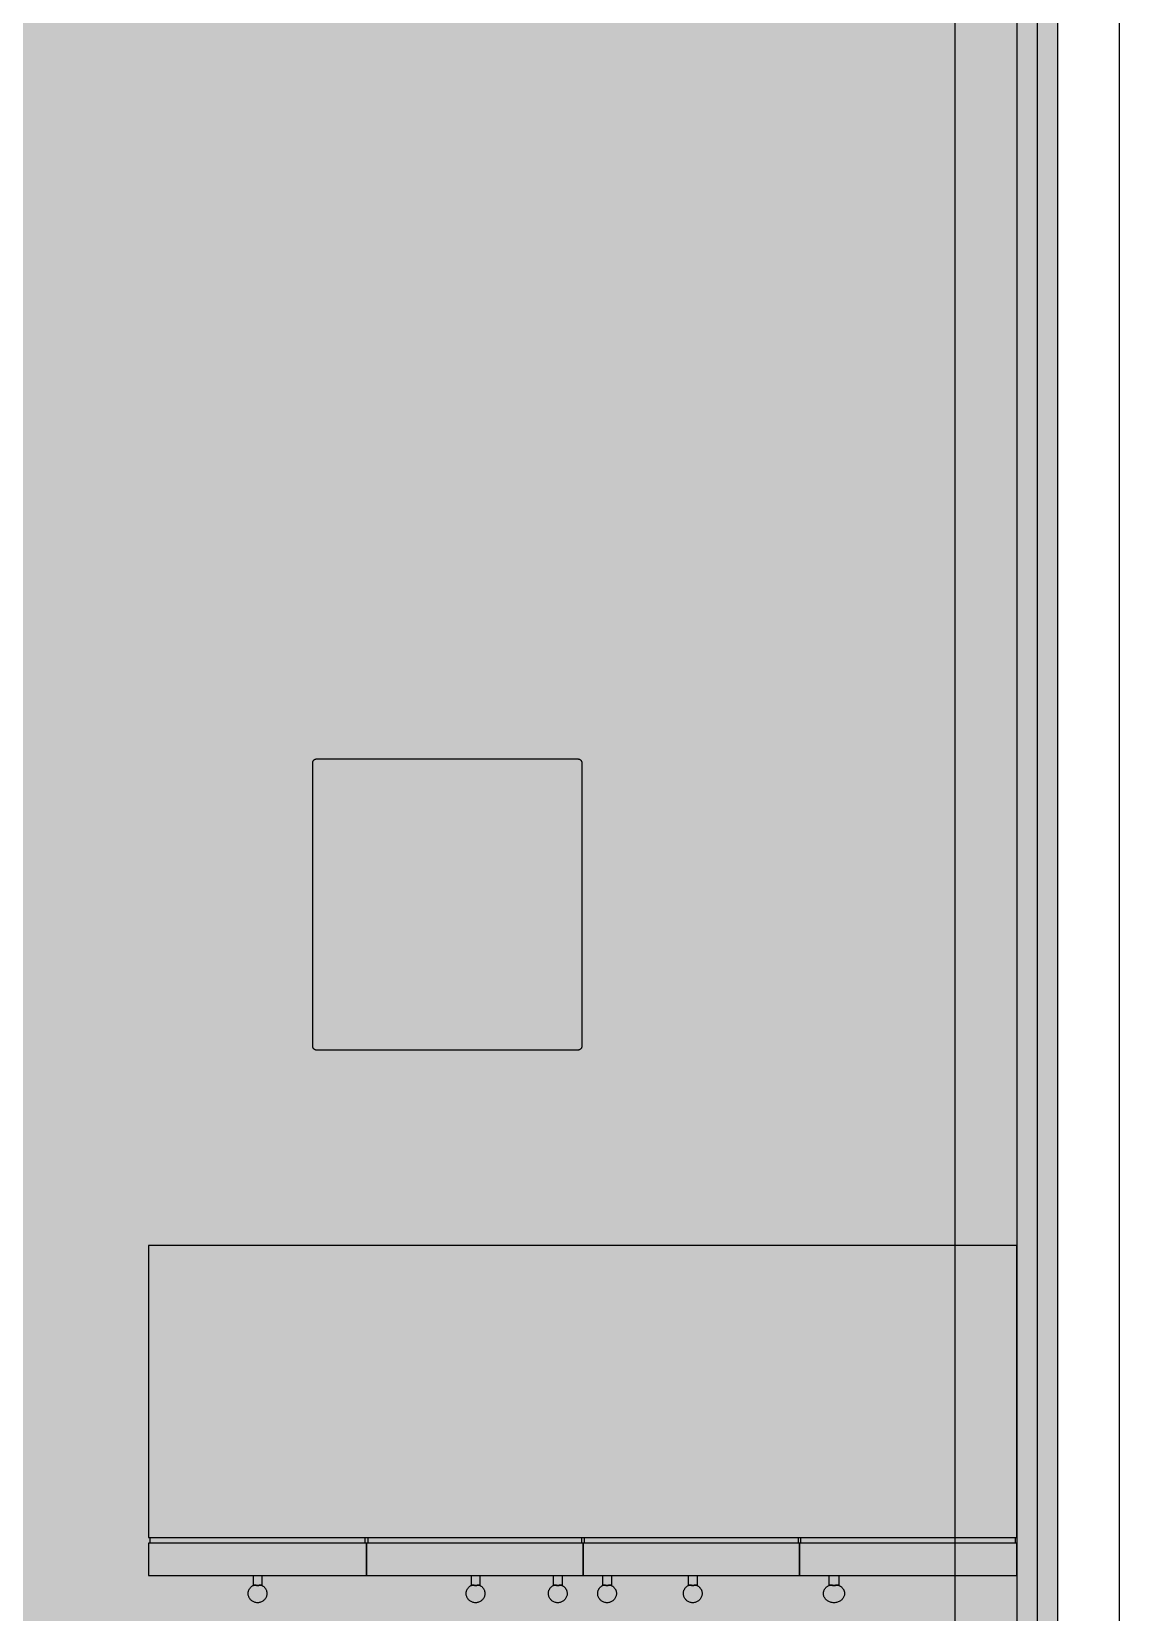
# Model space of a CAD drawing. Header units: metres. Extents: x -2.7 to 2.7, y -9.8 to 9.6.
# Drawn here: x 0 to 2.652, y 0.178 to 4.032 of the extents above; entities that cross this region are included whole.
import ezdxf

# ---------------------------------------------------------------- set-up
doc = ezdxf.new("R2010")
doc.units = ezdxf.units.M
for name, color, linetype, true_color in [('Polycam-Floor_1-Dimensions-Exterior', 255, 'Continuous', 0x000000), ('Polycam-Floor_1-Dimensions-Interior', 250, 'Continuous', 0xb7b0fc), ('Polycam-Floor_1-Floors', 254, 'Continuous', 0xf9f9f7), ('Polycam-Floor_1-Floors-Hatch', 254, 'Continuous', 0xf9f9f7), ('Polycam-Floor_1-Objects-Fixtures', 45, 'Continuous', 0xb2b2b2), ('Polycam-Floor_1-Objects-Furniture', 45, 'Continuous', 0xb2b2b2), ('Polycam-Floor_1-Walls', 8, 'Continuous', 0x5c5f75), ('Polycam-Floor_1-Walls-Hatch', 8, 'Continuous', 0x5c5f75)]:
    doc.layers.add(name, color=color, linetype=linetype, true_color=true_color)

msp = doc.modelspace()

# ---------------------------------------------------------------- hatches: boundary and pattern name
at = {"layer": 'Polycam-Floor_1-Floors-Hatch', "true_color": 0xf9f9f7}
h = msp.add_hatch(color=254, dxfattribs=at)
h.dxf.hatch_style = 1
h.paths.add_polyline_path([(-2.452001, 6.026857), (-2.452001, -8.130441), (2.452001, -8.130441), (2.452001, 6.000381), (0.715652, 6.000381), (0.715652, 6.648516), (-2.452001, 6.648516)])
at = {"layer": 'Polycam-Floor_1-Walls-Hatch', "true_color": 0x5c5f75}
h = msp.add_hatch(color=8, dxfattribs=at)
h.dxf.hatch_style = 1
h.paths.add_polyline_path([(2.452001, 6.000381), (2.402001, 5.950381), (2.402001, -8.080441), (2.452001, -8.130441), (2.502001, -8.180441), (2.502001, 6.050381)])

# ---------------------------------------------------------------- linework, layer by layer
at = {"layer": 'Polycam-Floor_1-Dimensions-Exterior', "color": 255, "true_color": 0x000000}
msp.add_lwpolyline([(2.652001, -0.798423), (2.652001, 6.050382), (2.552001, 6.050382)], dxfattribs=at)
at = {"layer": 'Polycam-Floor_1-Dimensions-Interior', "color": 250, "true_color": 0xb7b0fc}
msp.add_lwpolyline([(2.252001, -0.798423), (2.252001, 5.950381), (2.352001, 5.950381)], dxfattribs=at)
at = {"layer": 'Polycam-Floor_1-Floors', "color": 254, "true_color": 0xf9f9f7}
msp.add_lwpolyline([(-2.452001, 6.026857), (-2.452001, -8.130441), (2.452001, -8.130441), (2.452001, 6.000381), (0.715652, 6.000381), (0.715652, 6.648516), (-2.452001, 6.648516), (-2.452001, 6.026857)], dxfattribs=at)
at = {"layer": 'Polycam-Floor_1-Objects-Fixtures', "color": 45, "true_color": 0xb2b2b2}
for points in [[(2.402001, 1.072388), (0.284943, 1.072388)], [(0.284943, 1.072388), (0.284943, 0.360726)], [(2.402001, 0.360726), (2.402001, 1.072388)], [(0.284943, 0.360726), (2.402001, 0.360726)], [(0.284943, 0.360726), (0.284943, 0.360726)], [(0.288857, 0.346237), (0.288857, 0.360726)], [(0.813252, 0.346237), (0.813252, 0.360726)], [(0.820513, 0.346237), (0.820513, 0.360726)], [(1.341036, 0.346237), (1.341036, 0.360726)], [(1.348278, 0.346237), (1.348278, 0.360726)], [(1.869976, 0.346237), (1.869976, 0.360726)], [(1.875215, 0.346237), (1.875215, 0.360726)], [(2.39876, 0.346237), (2.39876, 0.360726)], [(0.816599, 0.346237), (0.284921, 0.346237)], [(0.284921, 0.346237), (0.284921, 0.267429)], [(0.816599, 0.267429), (0.816599, 0.346237)], [(1.344385, 0.346237), (0.81662, 0.346237)], [(0.81662, 0.346237), (0.81662, 0.267429)], [(1.873325, 0.346237), (1.344385, 0.346237)], [(1.344385, 0.346237), (1.344385, 0.267429)], [(1.344385, 0.267429), (1.344385, 0.346237)], [(2.402001, 0.346237), (1.871433, 0.346237)], [(1.871433, 0.346237), (1.871433, 0.267429)], [(1.873325, 0.267429), (1.873325, 0.346237)], [(2.402001, 0.267429), (2.402001, 0.346237)], [(0.284921, 0.267429), (0.816599, 0.267429)], [(0.284921, 0.267429), (0.284921, 0.267429)], [(0.527909, 0.223673), (0.527951, 0.225045), (0.528077, 0.226395), (0.528283, 0.227722), (0.528567, 0.229021), (0.528928, 0.230292), (0.529362, 0.231532), (0.529866, 0.232737), (0.53044, 0.233906), (0.531079, 0.235037), (0.531782, 0.236126), (0.532545, 0.237171), (0.533368, 0.23817), (0.534247, 0.239121), (0.535179, 0.24002), (0.536163, 0.240866), (0.537196, 0.241655), (0.538275, 0.242386), (0.539398, 0.243056), (0.540563, 0.243662)], [(0.55076, 0.243375), (0.550182, 0.24339), (0.549608, 0.24343), (0.549037, 0.243491), (0.54847, 0.243569), (0.547908, 0.243659), (0.54735, 0.243756), (0.546796, 0.243857), (0.546247, 0.243956), (0.545702, 0.24405), (0.545162, 0.244132), (0.544627, 0.2442), (0.544097, 0.244249), (0.543573, 0.244273), (0.543053, 0.244269), (0.54254, 0.244232), (0.542031, 0.244157), (0.541529, 0.24404), (0.541032, 0.243877), (0.540542, 0.243662)], [(0.540542, 0.243662), (0.540563, 0.243662)], [(0.540563, 0.243662), (0.540563, 0.267429)], [(0.540563, 0.267429), (0.561589, 0.267429)], [(0.540563, 0.243662), (0.541051, 0.243877), (0.541545, 0.24404), (0.542046, 0.244157), (0.542553, 0.244232), (0.543066, 0.244269), (0.543585, 0.244273), (0.544109, 0.244249), (0.544639, 0.2442), (0.545175, 0.244132), (0.545716, 0.24405), (0.546261, 0.243956), (0.546812, 0.243857), (0.547367, 0.243756), (0.547926, 0.243659), (0.548489, 0.243569), (0.549057, 0.243491), (0.549628, 0.24343), (0.550203, 0.24339), (0.550782, 0.243375)], [(0.540563, 0.243662), (0.540563, 0.243662)], [(0.561589, 0.243375), (0.561077, 0.243619), (0.560557, 0.243811), (0.56003, 0.243954), (0.559495, 0.244053), (0.558954, 0.244113), (0.558405, 0.244139), (0.55785, 0.244134), (0.557289, 0.244104), (0.556722, 0.244053), (0.556148, 0.243985), (0.555569, 0.243905), (0.554985, 0.243818), (0.554395, 0.243728), (0.5538, 0.243639), (0.553201, 0.243556), (0.552597, 0.243484), (0.551989, 0.243427), (0.551377, 0.243389), (0.55076, 0.243375)], [(0.550782, 0.243375), (0.551398, 0.243389), (0.55201, 0.243427), (0.552617, 0.243484), (0.55322, 0.243556), (0.553818, 0.243639), (0.554412, 0.243728), (0.555001, 0.243818), (0.555584, 0.243905), (0.556162, 0.243985), (0.556735, 0.244053), (0.557301, 0.244104), (0.557862, 0.244134), (0.558417, 0.244139), (0.558966, 0.244113), (0.559508, 0.244053), (0.560044, 0.243954), (0.560573, 0.243811), (0.561095, 0.243619), (0.56161, 0.243375)], [(0.561589, 0.267429), (0.561589, 0.243375)], [(0.56161, 0.243375), (0.562723, 0.242749), (0.563796, 0.242064), (0.564826, 0.241324), (0.565811, 0.24053), (0.566749, 0.239684), (0.567638, 0.238789), (0.568474, 0.237846), (0.569257, 0.236859), (0.569983, 0.23583), (0.570651, 0.234759), (0.571258, 0.233651), (0.571802, 0.232507), (0.57228, 0.231328), (0.572692, 0.230119), (0.573033, 0.228879), (0.573303, 0.227613), (0.573498, 0.226322), (0.573617, 0.225008), (0.573657, 0.223673)], [(0.81662, 0.267429), (1.344385, 0.267429)], [(0.81662, 0.267429), (0.81662, 0.267429)], [(1.05939, 0.223673), (1.059432, 0.225045), (1.059558, 0.226395), (1.059764, 0.227722), (1.060049, 0.229021), (1.06041, 0.230292), (1.060844, 0.231532), (1.061348, 0.232737), (1.061922, 0.233906), (1.062561, 0.235037), (1.063264, 0.236126), (1.064028, 0.237171), (1.06485, 0.23817), (1.065729, 0.239121), (1.066662, 0.24002), (1.067646, 0.240866), (1.068678, 0.241655), (1.069757, 0.242386), (1.07088, 0.243056), (1.072044, 0.243662)], [(1.082244, 0.243375), (1.081666, 0.24339), (1.081091, 0.24343), (1.08052, 0.243491), (1.079953, 0.243569), (1.07939, 0.243659), (1.078832, 0.243756), (1.078278, 0.243857), (1.077728, 0.243956), (1.077184, 0.24405), (1.076644, 0.244132), (1.076109, 0.2442), (1.075579, 0.244249), (1.075054, 0.244273), (1.074535, 0.244269), (1.074021, 0.244232), (1.073513, 0.244157), (1.07301, 0.24404), (1.072514, 0.243877), (1.072023, 0.243662)], [(1.072023, 0.243662), (1.072044, 0.243662)], [(1.072044, 0.243662), (1.072044, 0.267429)], [(1.072044, 0.267429), (1.093072, 0.267429)], [(1.072044, 0.243662), (1.072532, 0.243877), (1.073026, 0.24404), (1.073527, 0.244157), (1.074034, 0.244232), (1.074547, 0.244269), (1.075066, 0.244273), (1.075591, 0.244249), (1.076121, 0.2442), (1.076657, 0.244132), (1.077197, 0.24405), (1.077743, 0.243956), (1.078294, 0.243857), (1.078849, 0.243756), (1.079408, 0.243659), (1.079972, 0.243569), (1.08054, 0.243491), (1.081111, 0.24343), (1.081687, 0.24339), (1.082265, 0.243375)], [(1.072044, 0.243662), (1.072044, 0.243662)], [(1.093072, 0.243375), (1.09256, 0.243619), (1.09204, 0.243811), (1.091513, 0.243954), (1.090978, 0.244053), (1.090436, 0.244113), (1.089888, 0.244139), (1.089333, 0.244134), (1.088772, 0.244104), (1.088204, 0.244053), (1.087631, 0.243985), (1.087052, 0.243905), (1.086468, 0.243818), (1.085878, 0.243728), (1.085284, 0.243639), (1.084684, 0.243556), (1.084081, 0.243484), (1.083472, 0.243427), (1.08286, 0.243389), (1.082244, 0.243375)], [(1.082265, 0.243375), (1.082881, 0.243389), (1.083493, 0.243427), (1.0841, 0.243484), (1.084703, 0.243556), (1.085302, 0.243639), (1.085895, 0.243728), (1.086484, 0.243818), (1.087067, 0.243905), (1.087645, 0.243985), (1.088217, 0.244053), (1.088784, 0.244104), (1.089345, 0.244134), (1.0899, 0.244139), (1.090449, 0.244113), (1.090991, 0.244053), (1.091527, 0.243954), (1.092056, 0.243811), (1.092578, 0.243619), (1.093093, 0.243375)], [(1.093072, 0.267429), (1.093072, 0.243375)], [(1.093093, 0.243375), (1.094207, 0.242749), (1.09528, 0.242064), (1.09631, 0.241324), (1.097295, 0.24053), (1.098233, 0.239684), (1.099121, 0.238789), (1.099957, 0.237846), (1.100739, 0.236859), (1.101466, 0.23583), (1.102133, 0.234759), (1.10274, 0.233651), (1.103284, 0.232507), (1.103762, 0.231328), (1.104173, 0.230119), (1.104515, 0.228879), (1.104784, 0.227613), (1.10498, 0.226322), (1.105098, 0.225008), (1.105138, 0.223673)], [(1.259867, 0.223673), (1.259909, 0.225045), (1.260035, 0.226395), (1.260241, 0.227722), (1.260526, 0.229021), (1.260886, 0.230292), (1.26132, 0.231532), (1.261825, 0.232737), (1.262399, 0.233906), (1.263038, 0.235037), (1.263741, 0.236126), (1.264505, 0.237171), (1.265328, 0.23817), (1.266207, 0.239121), (1.267139, 0.24002), (1.268123, 0.240866), (1.269156, 0.241655), (1.270235, 0.242386), (1.271359, 0.243056), (1.272523, 0.243662)], [(1.282721, 0.243375), (1.282142, 0.24339), (1.281567, 0.24343), (1.280996, 0.243491), (1.28043, 0.243569), (1.279867, 0.243659), (1.279308, 0.243756), (1.278755, 0.243857), (1.278205, 0.243956), (1.27766, 0.24405), (1.27712, 0.244132), (1.276585, 0.2442), (1.276056, 0.244249), (1.275531, 0.244273), (1.275012, 0.244269), (1.274498, 0.244232), (1.27399, 0.244157), (1.273487, 0.24404), (1.272991, 0.243877), (1.2725, 0.243662)], [(1.2725, 0.243662), (1.272523, 0.243662)], [(1.272523, 0.243662), (1.272523, 0.267429)], [(1.272523, 0.267429), (1.293549, 0.267429)], [(1.272523, 0.243662), (1.273011, 0.243877), (1.273505, 0.24404), (1.274005, 0.244157), (1.274512, 0.244232), (1.275025, 0.244269), (1.275544, 0.244273), (1.276069, 0.244249), (1.276599, 0.2442), (1.277134, 0.244132), (1.277675, 0.24405), (1.278221, 0.243956), (1.278771, 0.243857), (1.279326, 0.243756), (1.279886, 0.243659), (1.280449, 0.243569), (1.281017, 0.243491), (1.281589, 0.24343), (1.282164, 0.24339), (1.282742, 0.243375)], [(1.272523, 0.243662), (1.272523, 0.243662)], [(1.293549, 0.243375), (1.293037, 0.243619), (1.292517, 0.243811), (1.29199, 0.243954), (1.291456, 0.244053), (1.290914, 0.244113), (1.290366, 0.244139), (1.289811, 0.244134), (1.289249, 0.244104), (1.288682, 0.244053), (1.288109, 0.243985), (1.28753, 0.243905), (1.286945, 0.243818), (1.286355, 0.243728), (1.285761, 0.243639), (1.285161, 0.243556), (1.284557, 0.243484), (1.283949, 0.243427), (1.283337, 0.243389), (1.282721, 0.243375)], [(1.282742, 0.243375), (1.283358, 0.243389), (1.28397, 0.243427), (1.284577, 0.243484), (1.28518, 0.243556), (1.285778, 0.243639), (1.286372, 0.243728), (1.28696, 0.243818), (1.287544, 0.243905), (1.288122, 0.243985), (1.288694, 0.244053), (1.289261, 0.244104), (1.289822, 0.244134), (1.290377, 0.244139), (1.290925, 0.244113), (1.291468, 0.244053), (1.292003, 0.243954), (1.292533, 0.243811), (1.293055, 0.243619), (1.29357, 0.243375)], [(1.293549, 0.267429), (1.293549, 0.243375)], [(1.29357, 0.243375), (1.294684, 0.242749), (1.295757, 0.242064), (1.296787, 0.241324), (1.297772, 0.24053), (1.29871, 0.239684), (1.299598, 0.238789), (1.300434, 0.237846), (1.301217, 0.236859), (1.301943, 0.23583), (1.302611, 0.234759), (1.303218, 0.233651), (1.303762, 0.232507), (1.304241, 0.231328), (1.304652, 0.230119), (1.304993, 0.228879), (1.305263, 0.227613), (1.305458, 0.226322), (1.305577, 0.225008), (1.305617, 0.223673)], [(1.344385, 0.267429), (1.873325, 0.267429)], [(1.344385, 0.267429), (1.344385, 0.267429)], [(1.380089, 0.223673), (1.380131, 0.225045), (1.380257, 0.226395), (1.380463, 0.227722), (1.380748, 0.229021), (1.381108, 0.230292), (1.381542, 0.231532), (1.382047, 0.232737), (1.38262, 0.233906), (1.383259, 0.235037), (1.383962, 0.236126), (1.384726, 0.237171), (1.385548, 0.23817), (1.386427, 0.239121), (1.38736, 0.24002), (1.388344, 0.240866), (1.389376, 0.241655), (1.390456, 0.242386), (1.391579, 0.243056), (1.392743, 0.243662)], [(1.402941, 0.243375), (1.402363, 0.24339), (1.401788, 0.24343), (1.401218, 0.243491), (1.400651, 0.243569), (1.400088, 0.243659), (1.39953, 0.243756), (1.398976, 0.243857), (1.398427, 0.243956), (1.397882, 0.24405), (1.397343, 0.244132), (1.396808, 0.2442), (1.396278, 0.244249), (1.395753, 0.244273), (1.395234, 0.244269), (1.39472, 0.244232), (1.394212, 0.244157), (1.393709, 0.24404), (1.393213, 0.243877), (1.392722, 0.243662)], [(1.392722, 0.243662), (1.392743, 0.243662)], [(1.392743, 0.243662), (1.392743, 0.267429)], [(1.392743, 0.267429), (1.413769, 0.267429)], [(1.392743, 0.243662), (1.393231, 0.243877), (1.393725, 0.24404), (1.394226, 0.244157), (1.394733, 0.244232), (1.395246, 0.244269), (1.395765, 0.244273), (1.39629, 0.244249), (1.39682, 0.2442), (1.397355, 0.244132), (1.397896, 0.24405), (1.398442, 0.243956), (1.398992, 0.243857), (1.399547, 0.243756), (1.400106, 0.243659), (1.40067, 0.243569), (1.401237, 0.243491), (1.401809, 0.24343), (1.402384, 0.24339), (1.402962, 0.243375)], [(1.392743, 0.243662), (1.392743, 0.243662)], [(1.413769, 0.243375), (1.413257, 0.243619), (1.412737, 0.243811), (1.41221, 0.243954), (1.411676, 0.244053), (1.411134, 0.244113), (1.410586, 0.244139), (1.410031, 0.244134), (1.40947, 0.244104), (1.408902, 0.244053), (1.408329, 0.243985), (1.40775, 0.243905), (1.407165, 0.243818), (1.406576, 0.243728), (1.405981, 0.243639), (1.405382, 0.243556), (1.404778, 0.243484), (1.404169, 0.243427), (1.403557, 0.243389), (1.402941, 0.243375)], [(1.402962, 0.243375), (1.403578, 0.243389), (1.40419, 0.243427), (1.404797, 0.243484), (1.405401, 0.243556), (1.405999, 0.243639), (1.406593, 0.243728), (1.407181, 0.243818), (1.407764, 0.243905), (1.408343, 0.243985), (1.408915, 0.244053), (1.409482, 0.244104), (1.410043, 0.244134), (1.410598, 0.244139), (1.411146, 0.244113), (1.411689, 0.244053), (1.412224, 0.243954), (1.412753, 0.243811), (1.413275, 0.243619), (1.41379, 0.243375)], [(1.413769, 0.267429), (1.413769, 0.243375)], [(1.41379, 0.243375), (1.414904, 0.242749), (1.415977, 0.242064), (1.417007, 0.241324), (1.417992, 0.24053), (1.41893, 0.239684), (1.419818, 0.238789), (1.420655, 0.237846), (1.421437, 0.236859), (1.422163, 0.23583), (1.422831, 0.234759), (1.423438, 0.233651), (1.423982, 0.232507), (1.424461, 0.231328), (1.424872, 0.230119), (1.425214, 0.228879), (1.425483, 0.227613), (1.425679, 0.226322), (1.425797, 0.225008), (1.425837, 0.223673)], [(1.588981, 0.223673), (1.589024, 0.225045), (1.589149, 0.226395), (1.589356, 0.227722), (1.58964, 0.229021), (1.590001, 0.230292), (1.590435, 0.231532), (1.590939, 0.232737), (1.591512, 0.233906), (1.592152, 0.235037), (1.592854, 0.236126), (1.593618, 0.237171), (1.594441, 0.23817), (1.59532, 0.239121), (1.596252, 0.24002), (1.597236, 0.240866), (1.598269, 0.241655), (1.599348, 0.242386), (1.600471, 0.243056), (1.601636, 0.243662)], [(1.611833, 0.243375), (1.611255, 0.24339), (1.610681, 0.24343), (1.61011, 0.243491), (1.609543, 0.243569), (1.608981, 0.243659), (1.608423, 0.243756), (1.607869, 0.243857), (1.607319, 0.243956), (1.606775, 0.24405), (1.606235, 0.244132), (1.6057, 0.2442), (1.60517, 0.244249), (1.604646, 0.244273), (1.604126, 0.244269), (1.603613, 0.244232), (1.603104, 0.244157), (1.602602, 0.24404), (1.602105, 0.243877), (1.601615, 0.243662)], [(1.601615, 0.243662), (1.601636, 0.243662)], [(1.601636, 0.243662), (1.601636, 0.267429)], [(1.601636, 0.267429), (1.622662, 0.267429)], [(1.601636, 0.243662), (1.602124, 0.243877), (1.602618, 0.24404), (1.603118, 0.244157), (1.603625, 0.244232), (1.604138, 0.244269), (1.604657, 0.244273), (1.605182, 0.244249), (1.605712, 0.2442), (1.606248, 0.244132), (1.606789, 0.24405), (1.607334, 0.243956), (1.607885, 0.243857), (1.608439, 0.243756), (1.608999, 0.243659), (1.609562, 0.243569), (1.61013, 0.243491), (1.610701, 0.24343), (1.611276, 0.24339), (1.611855, 0.243375)], [(1.601636, 0.243662), (1.601636, 0.243662)], [(1.622662, 0.243375), (1.62215, 0.243619), (1.62163, 0.243811), (1.621103, 0.243954), (1.620568, 0.244053), (1.620027, 0.244113), (1.619478, 0.244139), (1.618923, 0.244134), (1.618362, 0.244104), (1.617795, 0.244053), (1.617221, 0.243985), (1.616642, 0.243905), (1.616058, 0.243818), (1.615468, 0.243728), (1.614873, 0.243639), (1.614274, 0.243556), (1.61367, 0.243484), (1.613062, 0.243427), (1.61245, 0.243389), (1.611833, 0.243375)], [(1.611855, 0.243375), (1.612471, 0.243389), (1.613082, 0.243427), (1.61369, 0.243484), (1.614293, 0.243556), (1.614891, 0.243639), (1.615485, 0.243728), (1.616074, 0.243818), (1.616657, 0.243905), (1.617235, 0.243985), (1.617808, 0.244053), (1.618375, 0.244104), (1.618936, 0.244134), (1.619491, 0.244139), (1.62004, 0.244113), (1.620582, 0.244053), (1.621118, 0.243954), (1.621647, 0.243811), (1.62217, 0.243619), (1.622685, 0.243375)], [(1.622662, 0.267429), (1.622662, 0.243375)], [(1.622685, 0.243375), (1.623798, 0.242749), (1.624871, 0.242064), (1.625901, 0.241324), (1.626885, 0.24053), (1.627823, 0.239684), (1.628711, 0.238789), (1.629548, 0.237846), (1.63033, 0.236859), (1.631056, 0.23583), (1.631724, 0.234759), (1.632331, 0.233651), (1.632875, 0.232507), (1.633353, 0.231328), (1.633765, 0.230119), (1.634106, 0.228879), (1.634376, 0.227613), (1.634571, 0.226322), (1.63469, 0.225008), (1.63473, 0.223673)], [(1.871433, 0.267429), (2.402001, 0.267429)], [(1.871433, 0.267429), (1.871433, 0.267429)], [(1.930292, 0.223673), (1.93034, 0.225045), (1.930482, 0.226395), (1.930715, 0.227722), (1.931037, 0.229021), (1.931445, 0.230292), (1.931935, 0.231532), (1.932506, 0.232737), (1.933154, 0.233906), (1.933877, 0.235037), (1.934672, 0.236126), (1.935535, 0.237171), (1.936465, 0.23817), (1.937459, 0.239121), (1.938513, 0.24002), (1.939625, 0.240866), (1.940793, 0.241655), (1.942013, 0.242386), (1.943282, 0.243056), (1.944599, 0.243662)], [(1.944599, 0.243662), (1.945152, 0.243877), (1.945712, 0.24404), (1.946279, 0.244157), (1.946853, 0.244232), (1.947433, 0.244269), (1.948019, 0.244273), (1.948612, 0.244249), (1.949211, 0.2442), (1.949816, 0.244132), (1.950426, 0.24405), (1.951041, 0.243956), (1.951663, 0.243857), (1.952289, 0.243756), (1.95292, 0.243659), (1.953556, 0.243569), (1.954197, 0.243491), (1.954842, 0.24343), (1.955491, 0.24339), (1.956144, 0.243375)], [(1.944601, 0.243662), (1.944601, 0.267429)], [(1.944601, 0.267429), (1.968387, 0.267429)], [(1.956147, 0.243375), (1.955493, 0.24339), (1.954843, 0.24343), (1.954198, 0.243491), (1.953557, 0.243569), (1.952921, 0.243659), (1.95229, 0.243756), (1.951663, 0.243857), (1.951042, 0.243956), (1.950426, 0.24405), (1.949816, 0.244132), (1.949212, 0.2442), (1.948613, 0.244249), (1.94802, 0.244273), (1.947434, 0.244269), (1.946854, 0.244232), (1.94628, 0.244157), (1.945713, 0.24404), (1.945154, 0.243877), (1.944601, 0.243662)], [(1.944601, 0.243662), (1.944601, 0.243662)], [(1.956144, 0.243375), (1.95684, 0.243389), (1.95753, 0.243427), (1.958217, 0.243484), (1.958898, 0.243556), (1.959575, 0.243639), (1.960246, 0.243728), (1.960912, 0.243818), (1.961573, 0.243905), (1.962227, 0.243985), (1.962875, 0.244053), (1.963516, 0.244104), (1.964151, 0.244134), (1.964779, 0.244139), (1.9654, 0.244113), (1.966013, 0.244053), (1.966619, 0.243954), (1.967217, 0.243811), (1.967806, 0.243619), (1.968387, 0.243375)], [(1.968387, 0.243375), (1.967806, 0.243619), (1.967217, 0.243811), (1.96662, 0.243954), (1.966016, 0.244053), (1.965403, 0.244113), (1.964784, 0.244139), (1.964157, 0.244134), (1.963523, 0.244104), (1.962883, 0.244053), (1.962235, 0.243985), (1.961582, 0.243905), (1.960922, 0.243818), (1.960256, 0.243728), (1.959585, 0.243639), (1.958908, 0.243556), (1.958225, 0.243484), (1.957537, 0.243427), (1.956844, 0.243389), (1.956147, 0.243375)], [(1.968387, 0.267429), (1.968387, 0.243375)], [(1.968387, 0.243375), (1.969646, 0.242749), (1.970859, 0.242064), (1.972024, 0.241324), (1.973138, 0.24053), (1.974199, 0.239684), (1.975204, 0.238789), (1.976151, 0.237846), (1.977036, 0.236859), (1.977858, 0.23583), (1.978615, 0.234759), (1.979302, 0.233651), (1.979918, 0.232507), (1.98046, 0.231328), (1.980926, 0.230119), (1.981313, 0.228879), (1.981619, 0.227613), (1.98184, 0.226322), (1.981975, 0.225008), (1.98202, 0.223673)], [(0.52793, 0.223673), (0.527909, 0.223673)], [(0.527909, 0.223673), (0.527909, 0.223673)], [(0.550782, 0.201294), (0.548808, 0.201376), (0.546882, 0.201619), (0.545009, 0.202014), (0.543197, 0.202557), (0.541452, 0.203239), (0.539782, 0.204054), (0.538192, 0.204996), (0.536691, 0.206057), (0.535284, 0.20723), (0.533979, 0.20851), (0.532782, 0.209888), (0.531701, 0.211359), (0.530741, 0.212916), (0.529911, 0.214551), (0.529216, 0.216259), (0.528663, 0.218031), (0.52826, 0.219863), (0.528014, 0.221746), (0.52793, 0.223673)], [(0.573657, 0.223673), (0.573573, 0.221746), (0.573326, 0.219863), (0.572922, 0.218031), (0.572368, 0.216259), (0.571672, 0.214551), (0.57084, 0.212916), (0.569879, 0.211359), (0.568796, 0.209888), (0.567597, 0.20851), (0.56629, 0.20723), (0.564882, 0.206057), (0.563378, 0.204996), (0.561787, 0.204054), (0.560115, 0.203239), (0.558369, 0.202557), (0.556556, 0.202014), (0.554683, 0.201619), (0.552755, 0.201376), (0.550782, 0.201294)], [(1.059411, 0.223673), (1.05939, 0.223673)], [(1.05939, 0.223673), (1.05939, 0.223673)], [(1.082265, 0.201294), (1.080292, 0.201376), (1.078365, 0.201619), (1.076492, 0.202014), (1.07468, 0.202557), (1.072935, 0.203239), (1.071265, 0.204054), (1.069675, 0.204996), (1.068174, 0.206057), (1.066767, 0.20723), (1.065461, 0.20851), (1.064264, 0.209888), (1.063183, 0.211359), (1.062223, 0.212916), (1.061392, 0.214551), (1.060697, 0.216259), (1.060145, 0.218031), (1.059742, 0.219863), (1.059495, 0.221746), (1.059411, 0.223673)], [(1.105138, 0.223673), (1.105054, 0.221746), (1.104807, 0.219863), (1.104403, 0.218031), (1.10385, 0.216259), (1.103154, 0.214551), (1.102322, 0.212916), (1.101361, 0.211359), (1.100278, 0.209888), (1.09908, 0.20851), (1.097773, 0.20723), (1.096364, 0.206057), (1.094861, 0.204996), (1.09327, 0.204054), (1.091599, 0.203239), (1.089853, 0.202557), (1.08804, 0.202014), (1.086166, 0.201619), (1.084239, 0.201376), (1.082265, 0.201294)], [(1.25989, 0.223673), (1.259867, 0.223673)], [(1.259867, 0.223673), (1.259867, 0.223673)], [(1.282742, 0.201294), (1.280768, 0.201376), (1.278842, 0.201619), (1.276969, 0.202014), (1.275157, 0.202557), (1.273412, 0.203239), (1.271742, 0.204054), (1.270152, 0.204996), (1.268651, 0.206057), (1.267244, 0.20723), (1.265939, 0.20851), (1.264742, 0.209888), (1.263661, 0.211359), (1.262701, 0.212916), (1.261871, 0.214551), (1.261176, 0.216259), (1.260624, 0.218031), (1.260221, 0.219863), (1.259974, 0.221746), (1.25989, 0.223673)], [(1.305617, 0.223673), (1.305533, 0.221746), (1.305286, 0.219863), (1.304882, 0.218031), (1.304329, 0.216259), (1.303632, 0.214551), (1.3028, 0.212916), (1.301839, 0.211359), (1.300756, 0.209888), (1.299557, 0.20851), (1.29825, 0.20723), (1.296842, 0.206057), (1.295339, 0.204996), (1.293748, 0.204054), (1.292076, 0.203239), (1.29033, 0.202557), (1.288516, 0.202014), (1.286643, 0.201619), (1.284716, 0.201376), (1.282742, 0.201294)], [(1.38011, 0.223673), (1.380089, 0.223673)], [(1.380089, 0.223673), (1.380089, 0.223673)], [(1.402962, 0.201294), (1.400989, 0.201376), (1.399062, 0.201619), (1.397189, 0.202014), (1.395377, 0.202557), (1.393632, 0.203239), (1.391962, 0.204054), (1.390373, 0.204996), (1.388871, 0.206057), (1.387465, 0.20723), (1.386159, 0.20851), (1.384963, 0.209888), (1.383881, 0.211359), (1.382922, 0.212916), (1.382091, 0.214551), (1.381396, 0.216259), (1.380844, 0.218031), (1.380441, 0.219863), (1.380194, 0.221746), (1.38011, 0.223673)], [(1.425837, 0.223673), (1.425753, 0.221746), (1.425506, 0.219863), (1.425102, 0.218031), (1.424549, 0.216259), (1.423853, 0.214551), (1.423021, 0.212916), (1.422059, 0.211359), (1.420976, 0.209888), (1.419778, 0.20851), (1.418471, 0.20723), (1.417062, 0.206057), (1.415559, 0.204996), (1.413968, 0.204054), (1.412296, 0.203239), (1.41055, 0.202557), (1.408737, 0.202014), (1.406863, 0.201619), (1.404936, 0.201376), (1.402962, 0.201294)], [(1.589003, 0.223673), (1.588981, 0.223673)], [(1.588981, 0.223673), (1.588981, 0.223673)], [(1.611855, 0.201294), (1.609881, 0.201376), (1.607955, 0.201619), (1.606082, 0.202014), (1.60427, 0.202557), (1.602525, 0.203239), (1.600854, 0.204054), (1.599265, 0.204996), (1.597764, 0.206057), (1.596357, 0.20723), (1.595052, 0.20851), (1.593855, 0.209888), (1.592774, 0.211359), (1.591814, 0.212916), (1.590984, 0.214551), (1.590289, 0.216259), (1.589736, 0.218031), (1.589333, 0.219863), (1.589087, 0.221746), (1.589003, 0.223673)], [(1.63473, 0.223673), (1.634646, 0.221746), (1.634399, 0.219863), (1.633995, 0.218031), (1.633441, 0.216259), (1.632745, 0.214551), (1.631913, 0.212916), (1.630952, 0.211359), (1.629869, 0.209888), (1.62867, 0.20851), (1.627363, 0.20723), (1.625955, 0.206057), (1.624451, 0.204996), (1.62286, 0.204054), (1.621188, 0.203239), (1.619442, 0.202557), (1.617629, 0.202014), (1.615755, 0.201619), (1.613828, 0.201376), (1.611855, 0.201294)], [(1.930292, 0.223673), (1.930292, 0.223673)], [(1.956144, 0.201294), (1.953913, 0.201376), (1.951734, 0.201619), (1.949616, 0.202014), (1.947566, 0.202557), (1.945593, 0.203239), (1.943703, 0.204054), (1.941905, 0.204996), (1.940206, 0.206057), (1.938614, 0.20723), (1.937138, 0.20851), (1.935784, 0.209888), (1.93456, 0.211359), (1.933474, 0.212916), (1.932534, 0.214551), (1.931747, 0.216259), (1.931122, 0.218031), (1.930666, 0.219863), (1.930387, 0.221746), (1.930292, 0.223673)], [(1.98202, 0.223673), (1.981925, 0.221746), (1.981645, 0.219863), (1.981189, 0.218031), (1.980562, 0.216259), (1.979775, 0.214551), (1.978833, 0.212916), (1.977746, 0.211359), (1.976521, 0.209888), (1.975165, 0.20851), (1.973686, 0.20723), (1.972093, 0.206057), (1.970392, 0.204996), (1.968593, 0.204054), (1.966701, 0.203239), (1.964726, 0.202557), (1.962675, 0.202014), (1.960556, 0.201619), (1.958377, 0.201376), (1.956144, 0.201294)]]:
    msp.add_lwpolyline(points, dxfattribs=at)
at = {"layer": 'Polycam-Floor_1-Objects-Furniture', "color": 45, "true_color": 0xb2b2b2}
for points in [[(0.696164, 2.257865), (0.695164, 2.257833), (0.694188, 2.257738), (0.693239, 2.257584), (0.692321, 2.257372), (0.691436, 2.257106), (0.69059, 2.256788), (0.689784, 2.25642), (0.689022, 2.256006), (0.688309, 2.255548), (0.687647, 2.255048), (0.68704, 2.254509), (0.686491, 2.253935), (0.686004, 2.253326), (0.685583, 2.252687), (0.68523, 2.252019), (0.684949, 2.251326), (0.684745, 2.25061), (0.68462, 2.249873), (0.684577, 2.249118)], [(0.684577, 2.249118), (0.684577, 1.557835)], [(1.330585, 2.257865), (0.696164, 2.257865)], [(1.342172, 2.249118), (1.342129, 2.249873), (1.342004, 2.25061), (1.341799, 2.251326), (1.341519, 2.252019), (1.341166, 2.252687), (1.340745, 2.253326), (1.340258, 2.253935), (1.339709, 2.254509), (1.339102, 2.255048), (1.33844, 2.255548), (1.337727, 2.256006), (1.336965, 2.25642), (1.336159, 2.256788), (1.335312, 2.257106), (1.334428, 2.257372), (1.33351, 2.257584), (1.33256, 2.257738), (1.331584, 2.257833), (1.330585, 2.257865)], [(1.342172, 1.557835), (1.342172, 2.249118)], [(0.684577, 1.557835), (0.68462, 1.557081), (0.684745, 1.556344), (0.684949, 1.555627), (0.68523, 1.554934), (0.685583, 1.554267), (0.686004, 1.553627), (0.686491, 1.553019), (0.68704, 1.552444), (0.687647, 1.551906), (0.688309, 1.551406), (0.689022, 1.550948), (0.689784, 1.550533), (0.69059, 1.550166), (0.691436, 1.549848), (0.692321, 1.549581), (0.693239, 1.54937), (0.694188, 1.549215), (0.695164, 1.549121), (0.696164, 1.549089)], [(0.696164, 1.549089), (1.330585, 1.549089)], [(1.330585, 1.549089), (1.331584, 1.549121), (1.33256, 1.549215), (1.33351, 1.54937), (1.334428, 1.549581), (1.335312, 1.549848), (1.336159, 1.550166), (1.336965, 1.550533), (1.337727, 1.550948), (1.33844, 1.551406), (1.339102, 1.551906), (1.339709, 1.552444), (1.340258, 1.553019), (1.340745, 1.553627), (1.341166, 1.554267), (1.341519, 1.554934), (1.341799, 1.555627), (1.342004, 1.556344), (1.342129, 1.557081), (1.342172, 1.557835)], [(1.342172, 1.557835), (1.342172, 1.557835)]]:
    msp.add_lwpolyline(points, dxfattribs=at)
at = {"layer": 'Polycam-Floor_1-Walls', "color": 8, "true_color": 0x5c5f75}
msp.add_lwpolyline([(2.452001, 6.000381), (2.402001, 5.950381), (2.402001, -8.080441), (2.452001, -8.130441), (2.502001, -8.180441), (2.502001, 6.050381), (2.452001, 6.000381)], dxfattribs=at)
msp.add_lwpolyline([(2.452001, 6.000381), (2.402001, 5.950381), (2.402001, -8.080441), (2.452001, -8.130441), (2.502001, -8.180441), (2.502001, 6.050381), (2.452001, 6.000381)], dxfattribs=at)

doc.saveas('drawing.dxf')
